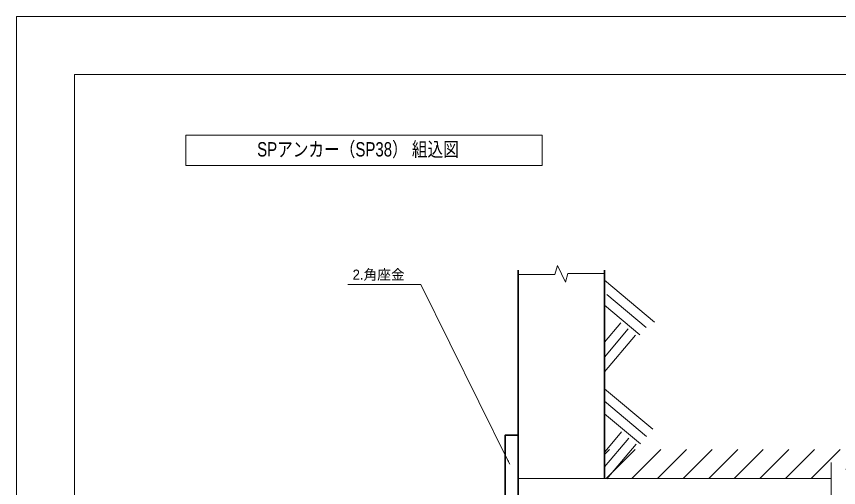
# Model space of a CAD drawing. Units: millimetres at full size, sheet at 1:2; details may follow other scales. Extents: x 10540 to 12220, y 374 to 1562.
# Drawn here: x 10540 to 11108, y 1236 to 1562 of the extents above; entities that cross this region are included whole.
import ezdxf
from ezdxf.enums import TextEntityAlignment as Align

# ---------------------------------------------------------------- set-up
doc = ezdxf.new("R2010")
doc.units = ezdxf.units.MM
doc.header["$LTSCALE"] = 2
for name, color, linetype, lineweight in [('1外形線', 7, 'Continuous', 35), ('2細い実線', 3, 'Continuous', 13), ('6寸法線', 4, 'Continuous', 13), ('7 枠・タイトル', 7, 'Continuous', 13)]:
    doc.layers.add(name, color=color, linetype=linetype, lineweight=lineweight)
doc.styles.add('ＭＳ Ｐゴシック', font='')
doc.styles.get('ＭＳ Ｐゴシック').set_extended_font_data('MS PGothic')

# ---------------------------------------------------------------- blocks, each defined once
blk = doc.blocks.new('filled_arrow')
at = {"color": 0, "linetype": 'Continuous', "lineweight": -2}
blk.add_solid([(7.5, 1.25), (0, 0), (7.5, -1.25)], dxfattribs=at)

msp = doc.modelspace()

# ---------------------------------------------------------------- hatches: boundary and pattern name
at = {"layer": '2細い実線'}
h = msp.add_hatch(dxfattribs=at)
h.set_pattern_fill('USER', color=256, style=0, pattern_type=2)
h.set_pattern_definition([(45, (0, 0), (-8.83883, 8.83883), [])])
h.paths.add_polyline_path([(10946.524, 1242.619), (10946.524, 1262.619), (11991.908, 1262.619), (11991.895, 1242.619), (11661.495, 1242.619), (11661.495, 1253.584), (11651.495, 1253.584), (11651.495, 1242.619), (11112.992, 1242.619), (11112.992, 1253.584), (11102.992, 1253.584), (11102.992, 1242.619)])

# ---------------------------------------------------------------- linework, layer by layer
at = {"layer": '1外形線'}
for p, q in [((10886.894, 1228.068), (10886.894, 1386.502)), ((10946.524, 1386.502), (10946.524, 1242.619)), ((10886.894, 1272.619), (10877.894, 1272.619))]:
    msp.add_line(p, q, dxfattribs=at)
msp.add_lwpolyline([(10886.898, 1175.119), (10886.898, 1122.619), (10877.894, 1122.619), (10877.894, 1272.619), (10886.898, 1272.619), (10886.894, 1220.119)], dxfattribs=at)
at = {"layer": '2細い実線', "lineweight": 20}
for p, q in [((10913.945, 1389.675), (10912.226, 1383.502)), ((10913.945, 1389.675), (10919.473, 1378.113)), ((10886.894, 1383.502), (10912.226, 1383.502)), ((10921.192, 1384.286), (10919.473, 1378.113)), ((10921.192, 1384.286), (10946.524, 1384.286)), ((11102.992, 1253.584), (11102.992, 1143.965)), ((11102.992, 1242.619), (10886.894, 1242.619))]:
    msp.add_line(p, q, dxfattribs=at)
at = {"layer": '2細い実線'}
for p, q in [((10980.913, 1350.661), (10946.524, 1379.517)), ((10975.127, 1346.949), (10948.042, 1369.677)), ((10970.909, 1341.922), (10946.524, 1362.383)), ((10946.524, 1336.683), (10957.773, 1350.089)), ((10946.524, 1326.474), (10962.8, 1345.871)), ((10946.524, 1316.264), (10967.827, 1341.652)), ((10979.735, 1276.634), (10946.524, 1304.501)), ((10975.517, 1271.606), (10946.524, 1295.934)), ((10971.298, 1266.579), (10946.524, 1287.367)), ((10946.914, 1261.34), (10958.162, 1274.746)), ((10946.524, 1250.667), (10963.19, 1270.528)), ((10948.107, 1242.344), (10968.217, 1266.31))]:
    msp.add_line(p, q, dxfattribs=at)
at = {"layer": '6寸法線'}
msp.add_lwpolyline([(10881.035, 1252.459), (10879.705, 1255.148), (10819.655, 1376.601), (10769.136, 1376.601)], dxfattribs=at)
at = {"layer": '7 枠・タイトル'}
for p, q in [((10540.486, 1561.732), (10540.486, 373.732)), ((10540.486, 1561.732), (12220.486, 1561.732)), ((10580.486, 1521.732), (10580.486, 413.732)), ((10580.486, 1521.732), (12180.486, 1521.732)), ((10657.51, 1458.862), (10657.51, 1479.661)), ((10657.51, 1479.661), (10903.438, 1479.661)), ((10903.438, 1458.862), (10903.438, 1479.661)), ((10657.51, 1458.862), (10903.438, 1458.862))]:
    msp.add_line(p, q, dxfattribs=at)

# ---------------------------------------------------------------- block references
at = {"layer": '6寸法線', "xscale": 0.4, "yscale": 0.4, "rotation": 116.3}
msp.add_blockref('filled_arrow', (10881.035, 1252.459), dxfattribs=at)

# ---------------------------------------------------------------- texts
at = {"layer": '6寸法線', "style": 'ＭＳ Ｐゴシック'}
msp.add_text('2.角座金', height=6.928, dxfattribs=at).set_placement((10772.551, 1377.873), align=Align.BOTTOM_LEFT)
at = {"layer": '7 枠・タイトル', "style": 'ＭＳ Ｐゴシック', "width": 0.8}
msp.add_text('SPアンカー（SP38） 組込図', height=9.897, dxfattribs=at).set_placement((10706.645, 1462.033), align=Align.BOTTOM_LEFT)

doc.saveas('drawing.dxf')
